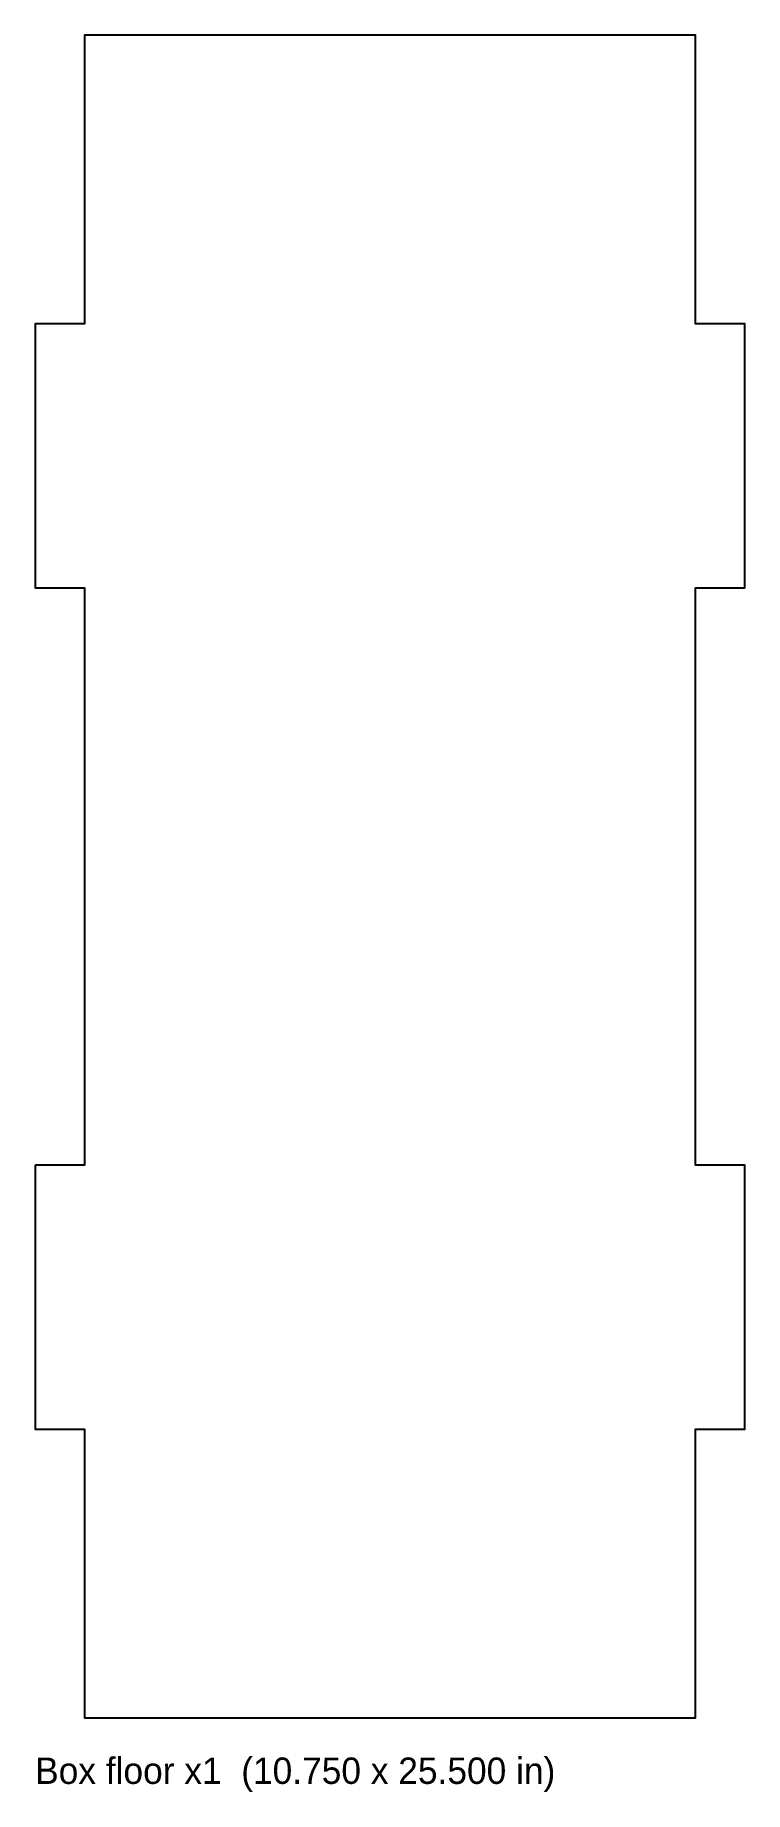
# Model space of a CAD drawing. Header units: inches. Extents: x 0 to 10.8, y -1.1 to 25.5.
import ezdxf

# ---------------------------------------------------------------- set-up
doc = ezdxf.new("R2010")
doc.units = ezdxf.units.IN
doc.header["$MEASUREMENT"] = 0
doc.layers.add('CUT_OUTSIDE', color=1, linetype='Continuous')
doc.layers.add('LABEL', color=3, linetype='Continuous')

msp = doc.modelspace()

# ---------------------------------------------------------------- linework, layer by layer
at = {"layer": 'CUT_OUTSIDE'}
msp.add_lwpolyline([(0, 8.375), (0, 4.375), (0.75, 4.375), (0.75, 0), (10, 0), (10, 4.375), (10.75, 4.375), (10.75, 8.375), (10, 8.375), (10, 17.125), (10.75, 17.125), (10.75, 21.125), (10, 21.125), (10, 25.5), (0.75, 25.5), (0.75, 21.125), (0, 21.125), (0, 17.125), (0.75, 17.125), (0.75, 8.375)], close=True, dxfattribs=at)

# ---------------------------------------------------------------- texts
at = {"layer": 'LABEL'}
msp.add_text('Box floor x1  (10.750 x 25.500 in)', height=0.4, dxfattribs=at).set_placement((0, -1))

doc.saveas('drawing.dxf')
